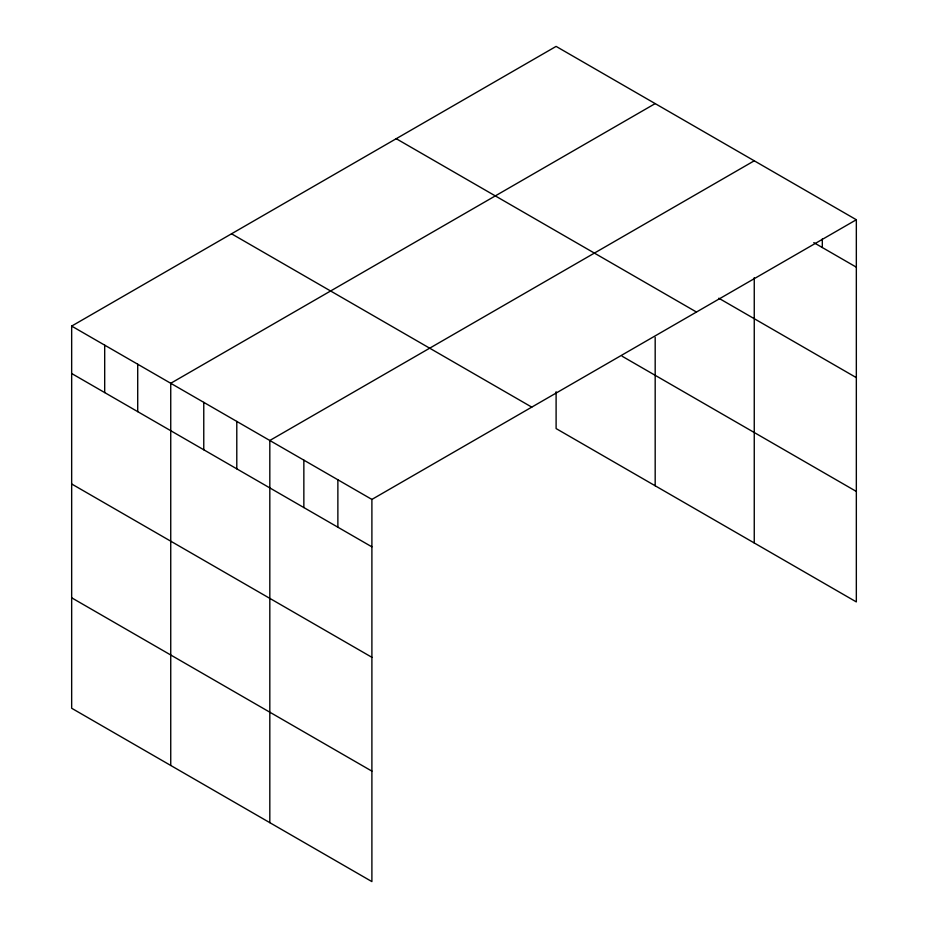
<?xml version="1.0" encoding="UTF-8"?>
<svg xmlns="http://www.w3.org/2000/svg" width="928" height="928" viewBox="0 0 928 928"><rect width="100%" height="100%" fill="white"/><g stroke="black" fill="none" stroke-linecap="round" stroke-linejoin="round"><path stroke-width="1.39" d="M856.335 219.739L371.896 499.426L371.896 881.6L71.665 708.261L71.665 326.088L556.104 46.4L856.335 219.739L856.335 601.912L556.104 428.574L556.104 391.755M655.18 103.6L170.74 383.287L170.74 765.461M754.255 160.799L269.816 440.487L269.816 822.66M813.798 242.614L856.335 267.171M718.782 298.213L856.335 377.638M396.233 138.701L696.476 312.04M622.154 356.248L856.335 491.446M231.524 233.786L531.767 407.125M71.665 326.088L371.896 499.426M71.665 373.508L371.896 546.847M71.665 483.975L371.896 657.314M71.665 597.794L371.896 771.133M822.312 238.902L822.312 247.521M754.255 277.623L754.255 542.984M655.18 337.374L655.18 485.773M337.873 479.776L337.873 527.208M303.85 460.137L303.85 507.558M236.791 421.416L236.791 468.849M203.766 402.358L203.766 449.778M137.715 364.217L137.715 411.649M104.69 345.158L104.69 392.579"/></g></svg>
